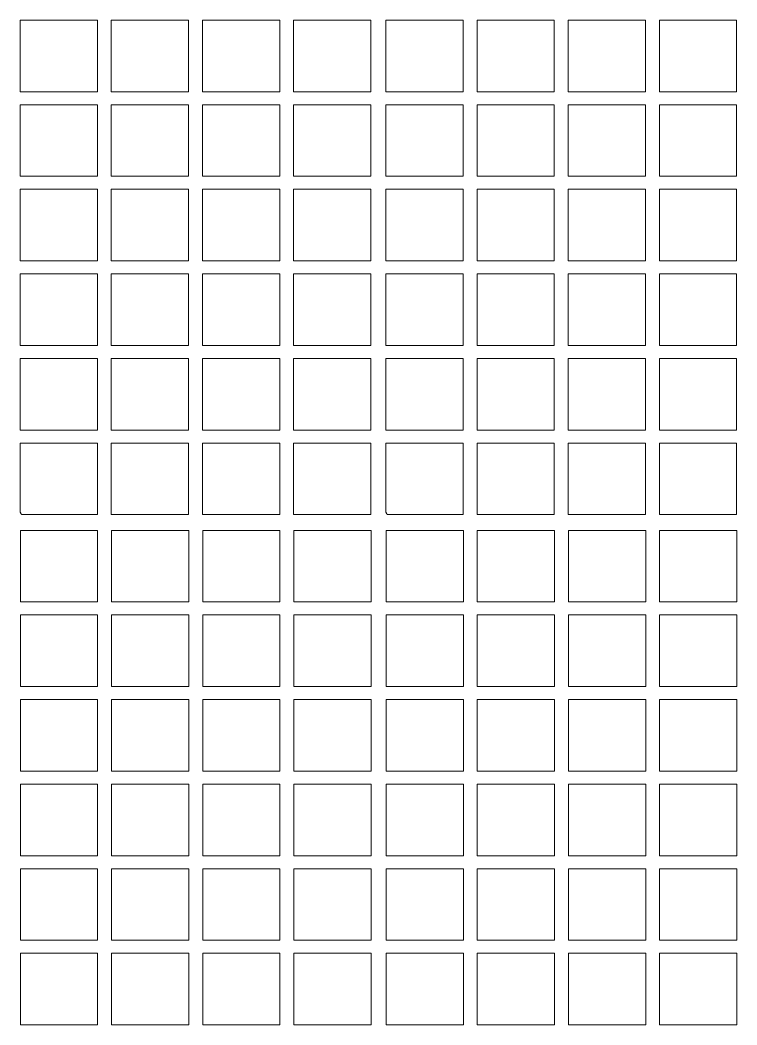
# Model space of a CAD drawing. Header units: millimetres. Extents: x -603 to 15, y -248 to 268.
# Drawn here: x -391.7 to -302.5, y 14.7 to 139.6 of the extents above; entities that cross this region are included whole.
import ezdxf

# ---------------------------------------------------------------- set-up
doc = ezdxf.new("R2010")
doc.units = ezdxf.units.MM
doc.header["$MEASUREMENT"] = 0
doc.layers.add('Camada 1', color=7, linetype='Continuous')

msp = doc.modelspace()

# ---------------------------------------------------------------- linework, layer by layer
at = {"layer": 'Camada 1', "color": 2, "lineweight": 9}
for points, knots in [([(-382.0782, 139.5641), (-382.0782, 139.5641), (-391.6872, 139.5641), (-391.6872, 139.5641), (-391.6872, 139.5641), (-391.6872, 139.5641), (-391.6872, 130.6679), (-391.6872, 130.6679), (-391.6872, 130.6679), (-391.6872, 130.6679), (-382.0782, 130.6679), (-382.0782, 130.6679), (-382.0782, 130.6679), (-382.0782, 130.6679), (-382.0782, 139.5641), (-382.0782, 139.5641)], [0, 0, 0, 0, 0.2, 0.2, 0.2, 0.2, 0.4, 0.4, 0.4, 0.4, 0.6, 0.6, 0.6, 0.6, 1, 1, 1, 1]), ([(-370.7374, 139.5641), (-370.7374, 139.5641), (-380.3464, 139.5641), (-380.3464, 139.5641), (-380.3464, 139.5641), (-380.3464, 139.5641), (-380.3464, 130.6679), (-380.3464, 130.6679), (-380.3464, 130.6679), (-380.3464, 130.6679), (-370.7374, 130.6679), (-370.7374, 130.6679), (-370.7374, 130.6679), (-370.7374, 130.6679), (-370.7374, 139.5641), (-370.7374, 139.5641)], [0, 0, 0, 0, 0.2, 0.2, 0.2, 0.2, 0.4, 0.4, 0.4, 0.4, 0.6, 0.6, 0.6, 0.6, 1, 1, 1, 1]), ([(-359.3966, 139.5641), (-359.3966, 139.5641), (-369.0056, 139.5641), (-369.0056, 139.5641), (-369.0056, 139.5641), (-369.0056, 139.5641), (-369.0056, 130.6679), (-369.0056, 130.6679), (-369.0056, 130.6679), (-369.0056, 130.6679), (-359.3966, 130.6679), (-359.3966, 130.6679), (-359.3966, 130.6679), (-359.3966, 130.6679), (-359.3966, 139.5641), (-359.3966, 139.5641)], [0, 0, 0, 0, 0.2, 0.2, 0.2, 0.2, 0.4, 0.4, 0.4, 0.4, 0.6, 0.6, 0.6, 0.6, 1, 1, 1, 1]), ([(-348.0558, 139.5641), (-348.0558, 139.5641), (-357.6648, 139.5641), (-357.6648, 139.5641), (-357.6648, 139.5641), (-357.6648, 139.5641), (-357.6648, 130.6679), (-357.6648, 130.6679), (-357.6648, 130.6679), (-357.6648, 130.6679), (-348.0558, 130.6679), (-348.0558, 130.6679), (-348.0558, 130.6679), (-348.0558, 130.6679), (-348.0558, 139.5641), (-348.0558, 139.5641)], [0, 0, 0, 0, 0.2, 0.2, 0.2, 0.2, 0.4, 0.4, 0.4, 0.4, 0.6, 0.6, 0.6, 0.6, 1, 1, 1, 1]), ([(-336.5949, 139.5641), (-336.5949, 139.5641), (-346.2039, 139.5641), (-346.2039, 139.5641), (-346.2039, 139.5641), (-346.2039, 139.5641), (-346.2039, 130.6679), (-346.2039, 130.6679), (-346.2039, 130.6679), (-346.2039, 130.6679), (-336.5949, 130.6679), (-336.5949, 130.6679), (-336.5949, 130.6679), (-336.5949, 130.6679), (-336.5949, 139.5641), (-336.5949, 139.5641)], [0, 0, 0, 0, 0.2, 0.2, 0.2, 0.2, 0.4, 0.4, 0.4, 0.4, 0.6, 0.6, 0.6, 0.6, 1, 1, 1, 1]), ([(-325.2541, 139.5641), (-325.2541, 139.5641), (-334.8631, 139.5641), (-334.8631, 139.5641), (-334.8631, 139.5641), (-334.8631, 139.5641), (-334.8631, 130.6679), (-334.8631, 130.6679), (-334.8631, 130.6679), (-334.8631, 130.6679), (-325.2541, 130.6679), (-325.2541, 130.6679), (-325.2541, 130.6679), (-325.2541, 130.6679), (-325.2541, 139.5641), (-325.2541, 139.5641)], [0, 0, 0, 0, 0.2, 0.2, 0.2, 0.2, 0.4, 0.4, 0.4, 0.4, 0.6, 0.6, 0.6, 0.6, 1, 1, 1, 1]), ([(-313.9134, 139.5641), (-313.9134, 139.5641), (-323.5223, 139.5641), (-323.5223, 139.5641), (-323.5223, 139.5641), (-323.5223, 139.5641), (-323.5223, 130.6679), (-323.5223, 130.6679), (-323.5223, 130.6679), (-323.5223, 130.6679), (-313.9134, 130.6679), (-313.9134, 130.6679), (-313.9134, 130.6679), (-313.9134, 130.6679), (-313.9134, 139.5641), (-313.9134, 139.5641)], [0, 0, 0, 0, 0.2, 0.2, 0.2, 0.2, 0.4, 0.4, 0.4, 0.4, 0.6, 0.6, 0.6, 0.6, 1, 1, 1, 1]), ([(-302.5726, 139.5641), (-302.5726, 139.5641), (-312.1816, 139.5641), (-312.1816, 139.5641), (-312.1816, 139.5641), (-312.1816, 139.5641), (-312.1816, 130.6679), (-312.1816, 130.6679), (-312.1816, 130.6679), (-312.1816, 130.6679), (-302.5726, 130.6679), (-302.5726, 130.6679), (-302.5726, 130.6679), (-302.5726, 130.6679), (-302.5726, 139.5641), (-302.5726, 139.5641)], [0, 0, 0, 0, 0.2, 0.2, 0.2, 0.2, 0.4, 0.4, 0.4, 0.4, 0.6, 0.6, 0.6, 0.6, 1, 1, 1, 1]), ([(-382.0782, 129.0504), (-382.0782, 129.0504), (-391.6872, 129.0504), (-391.6872, 129.0504), (-391.6872, 129.0504), (-391.6872, 129.0504), (-391.6872, 120.1541), (-391.6872, 120.1541), (-391.6872, 120.1541), (-391.6872, 120.1541), (-382.0782, 120.1541), (-382.0782, 120.1541), (-382.0782, 120.1541), (-382.0782, 120.1541), (-382.0782, 129.0504), (-382.0782, 129.0504)], [0, 0, 0, 0, 0.2, 0.2, 0.2, 0.2, 0.4, 0.4, 0.4, 0.4, 0.6, 0.6, 0.6, 0.6, 1, 1, 1, 1]), ([(-370.7374, 129.0504), (-370.7374, 129.0504), (-380.3464, 129.0504), (-380.3464, 129.0504), (-380.3464, 129.0504), (-380.3464, 129.0504), (-380.3464, 120.1541), (-380.3464, 120.1541), (-380.3464, 120.1541), (-380.3464, 120.1541), (-370.7374, 120.1541), (-370.7374, 120.1541), (-370.7374, 120.1541), (-370.7374, 120.1541), (-370.7374, 129.0504), (-370.7374, 129.0504)], [0, 0, 0, 0, 0.2, 0.2, 0.2, 0.2, 0.4, 0.4, 0.4, 0.4, 0.6, 0.6, 0.6, 0.6, 1, 1, 1, 1]), ([(-359.3966, 129.0504), (-359.3966, 129.0504), (-369.0056, 129.0504), (-369.0056, 129.0504), (-369.0056, 129.0504), (-369.0056, 129.0504), (-369.0056, 120.1541), (-369.0056, 120.1541), (-369.0056, 120.1541), (-369.0056, 120.1541), (-359.3966, 120.1541), (-359.3966, 120.1541), (-359.3966, 120.1541), (-359.3966, 120.1541), (-359.3966, 129.0504), (-359.3966, 129.0504)], [0, 0, 0, 0, 0.2, 0.2, 0.2, 0.2, 0.4, 0.4, 0.4, 0.4, 0.6, 0.6, 0.6, 0.6, 1, 1, 1, 1]), ([(-348.0558, 129.0504), (-348.0558, 129.0504), (-357.6648, 129.0504), (-357.6648, 129.0504), (-357.6648, 129.0504), (-357.6648, 129.0504), (-357.6648, 120.1541), (-357.6648, 120.1541), (-357.6648, 120.1541), (-357.6648, 120.1541), (-348.0558, 120.1541), (-348.0558, 120.1541), (-348.0558, 120.1541), (-348.0558, 120.1541), (-348.0558, 129.0504), (-348.0558, 129.0504)], [0, 0, 0, 0, 0.2, 0.2, 0.2, 0.2, 0.4, 0.4, 0.4, 0.4, 0.6, 0.6, 0.6, 0.6, 1, 1, 1, 1]), ([(-336.5949, 129.0504), (-336.5949, 129.0504), (-346.2039, 129.0504), (-346.2039, 129.0504), (-346.2039, 129.0504), (-346.2039, 129.0504), (-346.2039, 120.1541), (-346.2039, 120.1541), (-346.2039, 120.1541), (-346.2039, 120.1541), (-336.5949, 120.1541), (-336.5949, 120.1541), (-336.5949, 120.1541), (-336.5949, 120.1541), (-336.5949, 129.0504), (-336.5949, 129.0504)], [0, 0, 0, 0, 0.2, 0.2, 0.2, 0.2, 0.4, 0.4, 0.4, 0.4, 0.6, 0.6, 0.6, 0.6, 1, 1, 1, 1]), ([(-325.2541, 129.0504), (-325.2541, 129.0504), (-334.8631, 129.0504), (-334.8631, 129.0504), (-334.8631, 129.0504), (-334.8631, 129.0504), (-334.8631, 120.1541), (-334.8631, 120.1541), (-334.8631, 120.1541), (-334.8631, 120.1541), (-325.2541, 120.1541), (-325.2541, 120.1541), (-325.2541, 120.1541), (-325.2541, 120.1541), (-325.2541, 129.0504), (-325.2541, 129.0504)], [0, 0, 0, 0, 0.2, 0.2, 0.2, 0.2, 0.4, 0.4, 0.4, 0.4, 0.6, 0.6, 0.6, 0.6, 1, 1, 1, 1]), ([(-313.9134, 129.0504), (-313.9134, 129.0504), (-323.5223, 129.0504), (-323.5223, 129.0504), (-323.5223, 129.0504), (-323.5223, 129.0504), (-323.5223, 120.1541), (-323.5223, 120.1541), (-323.5223, 120.1541), (-323.5223, 120.1541), (-313.9134, 120.1541), (-313.9134, 120.1541), (-313.9134, 120.1541), (-313.9134, 120.1541), (-313.9134, 129.0504), (-313.9134, 129.0504)], [0, 0, 0, 0, 0.2, 0.2, 0.2, 0.2, 0.4, 0.4, 0.4, 0.4, 0.6, 0.6, 0.6, 0.6, 1, 1, 1, 1]), ([(-302.5726, 129.0504), (-302.5726, 129.0504), (-312.1816, 129.0504), (-312.1816, 129.0504), (-312.1816, 129.0504), (-312.1816, 129.0504), (-312.1816, 120.1541), (-312.1816, 120.1541), (-312.1816, 120.1541), (-312.1816, 120.1541), (-302.5726, 120.1541), (-302.5726, 120.1541), (-302.5726, 120.1541), (-302.5726, 120.1541), (-302.5726, 129.0504), (-302.5726, 129.0504)], [0, 0, 0, 0, 0.2, 0.2, 0.2, 0.2, 0.4, 0.4, 0.4, 0.4, 0.6, 0.6, 0.6, 0.6, 1, 1, 1, 1]), ([(-382.0782, 118.5366), (-382.0782, 118.5366), (-391.6872, 118.5366), (-391.6872, 118.5366), (-391.6872, 118.5366), (-391.6872, 118.5366), (-391.6872, 109.6404), (-391.6872, 109.6404), (-391.6872, 109.6404), (-391.6872, 109.6404), (-382.0782, 109.6404), (-382.0782, 109.6404), (-382.0782, 109.6404), (-382.0782, 109.6404), (-382.0782, 118.5366), (-382.0782, 118.5366)], [0, 0, 0, 0, 0.2, 0.2, 0.2, 0.2, 0.4, 0.4, 0.4, 0.4, 0.6, 0.6, 0.6, 0.6, 1, 1, 1, 1]), ([(-370.7374, 118.5366), (-370.7374, 118.5366), (-380.3464, 118.5366), (-380.3464, 118.5366), (-380.3464, 118.5366), (-380.3464, 118.5366), (-380.3464, 109.6404), (-380.3464, 109.6404), (-380.3464, 109.6404), (-380.3464, 109.6404), (-370.7374, 109.6404), (-370.7374, 109.6404), (-370.7374, 109.6404), (-370.7374, 109.6404), (-370.7374, 118.5366), (-370.7374, 118.5366)], [0, 0, 0, 0, 0.2, 0.2, 0.2, 0.2, 0.4, 0.4, 0.4, 0.4, 0.6, 0.6, 0.6, 0.6, 1, 1, 1, 1]), ([(-359.3966, 118.5366), (-359.3966, 118.5366), (-369.0056, 118.5366), (-369.0056, 118.5366), (-369.0056, 118.5366), (-369.0056, 118.5366), (-369.0056, 109.6404), (-369.0056, 109.6404), (-369.0056, 109.6404), (-369.0056, 109.6404), (-359.3966, 109.6404), (-359.3966, 109.6404), (-359.3966, 109.6404), (-359.3966, 109.6404), (-359.3966, 118.5366), (-359.3966, 118.5366)], [0, 0, 0, 0, 0.2, 0.2, 0.2, 0.2, 0.4, 0.4, 0.4, 0.4, 0.6, 0.6, 0.6, 0.6, 1, 1, 1, 1]), ([(-348.0558, 118.5366), (-348.0558, 118.5366), (-357.6648, 118.5366), (-357.6648, 118.5366), (-357.6648, 118.5366), (-357.6648, 118.5366), (-357.6648, 109.6404), (-357.6648, 109.6404), (-357.6648, 109.6404), (-357.6648, 109.6404), (-348.0558, 109.6404), (-348.0558, 109.6404), (-348.0558, 109.6404), (-348.0558, 109.6404), (-348.0558, 118.5366), (-348.0558, 118.5366)], [0, 0, 0, 0, 0.2, 0.2, 0.2, 0.2, 0.4, 0.4, 0.4, 0.4, 0.6, 0.6, 0.6, 0.6, 1, 1, 1, 1]), ([(-336.5949, 118.5366), (-336.5949, 118.5366), (-346.2039, 118.5366), (-346.2039, 118.5366), (-346.2039, 118.5366), (-346.2039, 118.5366), (-346.2039, 109.6404), (-346.2039, 109.6404), (-346.2039, 109.6404), (-346.2039, 109.6404), (-336.5949, 109.6404), (-336.5949, 109.6404), (-336.5949, 109.6404), (-336.5949, 109.6404), (-336.5949, 118.5366), (-336.5949, 118.5366)], [0, 0, 0, 0, 0.2, 0.2, 0.2, 0.2, 0.4, 0.4, 0.4, 0.4, 0.6, 0.6, 0.6, 0.6, 1, 1, 1, 1]), ([(-325.2541, 118.5366), (-325.2541, 118.5366), (-334.8631, 118.5366), (-334.8631, 118.5366), (-334.8631, 118.5366), (-334.8631, 118.5366), (-334.8631, 109.6404), (-334.8631, 109.6404), (-334.8631, 109.6404), (-334.8631, 109.6404), (-325.2541, 109.6404), (-325.2541, 109.6404), (-325.2541, 109.6404), (-325.2541, 109.6404), (-325.2541, 118.5366), (-325.2541, 118.5366)], [0, 0, 0, 0, 0.2, 0.2, 0.2, 0.2, 0.4, 0.4, 0.4, 0.4, 0.6, 0.6, 0.6, 0.6, 1, 1, 1, 1]), ([(-313.9134, 118.5366), (-313.9134, 118.5366), (-323.5223, 118.5366), (-323.5223, 118.5366), (-323.5223, 118.5366), (-323.5223, 118.5366), (-323.5223, 109.6404), (-323.5223, 109.6404), (-323.5223, 109.6404), (-323.5223, 109.6404), (-313.9134, 109.6404), (-313.9134, 109.6404), (-313.9134, 109.6404), (-313.9134, 109.6404), (-313.9134, 118.5366), (-313.9134, 118.5366)], [0, 0, 0, 0, 0.2, 0.2, 0.2, 0.2, 0.4, 0.4, 0.4, 0.4, 0.6, 0.6, 0.6, 0.6, 1, 1, 1, 1]), ([(-302.5726, 118.5366), (-302.5726, 118.5366), (-312.1816, 118.5366), (-312.1816, 118.5366), (-312.1816, 118.5366), (-312.1816, 118.5366), (-312.1816, 109.6404), (-312.1816, 109.6404), (-312.1816, 109.6404), (-312.1816, 109.6404), (-302.5726, 109.6404), (-302.5726, 109.6404), (-302.5726, 109.6404), (-302.5726, 109.6404), (-302.5726, 118.5366), (-302.5726, 118.5366)], [0, 0, 0, 0, 0.2, 0.2, 0.2, 0.2, 0.4, 0.4, 0.4, 0.4, 0.6, 0.6, 0.6, 0.6, 1, 1, 1, 1]), ([(-382.0782, 108.0229), (-382.0782, 108.0229), (-391.6872, 108.0229), (-391.6872, 108.0229), (-391.6872, 108.0229), (-391.6872, 108.0229), (-391.6872, 99.1266), (-391.6872, 99.1266), (-391.6872, 99.1266), (-391.6872, 99.1266), (-382.0782, 99.1266), (-382.0782, 99.1266), (-382.0782, 99.1266), (-382.0782, 99.1266), (-382.0782, 108.0229), (-382.0782, 108.0229)], [0, 0, 0, 0, 0.2, 0.2, 0.2, 0.2, 0.4, 0.4, 0.4, 0.4, 0.6, 0.6, 0.6, 0.6, 1, 1, 1, 1]), ([(-370.7374, 108.0229), (-370.7374, 108.0229), (-380.3464, 108.0229), (-380.3464, 108.0229), (-380.3464, 108.0229), (-380.3464, 108.0229), (-380.3464, 99.1266), (-380.3464, 99.1266), (-380.3464, 99.1266), (-380.3464, 99.1266), (-370.7374, 99.1266), (-370.7374, 99.1266), (-370.7374, 99.1266), (-370.7374, 99.1266), (-370.7374, 108.0229), (-370.7374, 108.0229)], [0, 0, 0, 0, 0.2, 0.2, 0.2, 0.2, 0.4, 0.4, 0.4, 0.4, 0.6, 0.6, 0.6, 0.6, 1, 1, 1, 1]), ([(-359.3966, 108.0229), (-359.3966, 108.0229), (-369.0056, 108.0229), (-369.0056, 108.0229), (-369.0056, 108.0229), (-369.0056, 108.0229), (-369.0056, 99.1266), (-369.0056, 99.1266), (-369.0056, 99.1266), (-369.0056, 99.1266), (-359.3966, 99.1266), (-359.3966, 99.1266), (-359.3966, 99.1266), (-359.3966, 99.1266), (-359.3966, 108.0229), (-359.3966, 108.0229)], [0, 0, 0, 0, 0.2, 0.2, 0.2, 0.2, 0.4, 0.4, 0.4, 0.4, 0.6, 0.6, 0.6, 0.6, 1, 1, 1, 1]), ([(-348.0558, 108.0229), (-348.0558, 108.0229), (-357.6648, 108.0229), (-357.6648, 108.0229), (-357.6648, 108.0229), (-357.6648, 108.0229), (-357.6648, 99.1266), (-357.6648, 99.1266), (-357.6648, 99.1266), (-357.6648, 99.1266), (-348.0558, 99.1266), (-348.0558, 99.1266), (-348.0558, 99.1266), (-348.0558, 99.1266), (-348.0558, 108.0229), (-348.0558, 108.0229)], [0, 0, 0, 0, 0.2, 0.2, 0.2, 0.2, 0.4, 0.4, 0.4, 0.4, 0.6, 0.6, 0.6, 0.6, 1, 1, 1, 1]), ([(-336.5949, 108.0229), (-336.5949, 108.0229), (-346.2039, 108.0229), (-346.2039, 108.0229), (-346.2039, 108.0229), (-346.2039, 108.0229), (-346.2039, 99.1266), (-346.2039, 99.1266), (-346.2039, 99.1266), (-346.2039, 99.1266), (-336.5949, 99.1266), (-336.5949, 99.1266), (-336.5949, 99.1266), (-336.5949, 99.1266), (-336.5949, 108.0229), (-336.5949, 108.0229)], [0, 0, 0, 0, 0.2, 0.2, 0.2, 0.2, 0.4, 0.4, 0.4, 0.4, 0.6, 0.6, 0.6, 0.6, 1, 1, 1, 1]), ([(-325.2541, 108.0229), (-325.2541, 108.0229), (-334.8631, 108.0229), (-334.8631, 108.0229), (-334.8631, 108.0229), (-334.8631, 108.0229), (-334.8631, 99.1266), (-334.8631, 99.1266), (-334.8631, 99.1266), (-334.8631, 99.1266), (-325.2541, 99.1266), (-325.2541, 99.1266), (-325.2541, 99.1266), (-325.2541, 99.1266), (-325.2541, 108.0229), (-325.2541, 108.0229)], [0, 0, 0, 0, 0.2, 0.2, 0.2, 0.2, 0.4, 0.4, 0.4, 0.4, 0.6, 0.6, 0.6, 0.6, 1, 1, 1, 1]), ([(-313.9134, 108.0229), (-313.9134, 108.0229), (-323.5223, 108.0229), (-323.5223, 108.0229), (-323.5223, 108.0229), (-323.5223, 108.0229), (-323.5223, 99.1266), (-323.5223, 99.1266), (-323.5223, 99.1266), (-323.5223, 99.1266), (-313.9134, 99.1266), (-313.9134, 99.1266), (-313.9134, 99.1266), (-313.9134, 99.1266), (-313.9134, 108.0229), (-313.9134, 108.0229)], [0, 0, 0, 0, 0.2, 0.2, 0.2, 0.2, 0.4, 0.4, 0.4, 0.4, 0.6, 0.6, 0.6, 0.6, 1, 1, 1, 1]), ([(-302.5726, 108.0229), (-302.5726, 108.0229), (-312.1816, 108.0229), (-312.1816, 108.0229), (-312.1816, 108.0229), (-312.1816, 108.0229), (-312.1816, 99.1266), (-312.1816, 99.1266), (-312.1816, 99.1266), (-312.1816, 99.1266), (-302.5726, 99.1266), (-302.5726, 99.1266), (-302.5726, 99.1266), (-302.5726, 99.1266), (-302.5726, 108.0229), (-302.5726, 108.0229)], [0, 0, 0, 0, 0.2, 0.2, 0.2, 0.2, 0.4, 0.4, 0.4, 0.4, 0.6, 0.6, 0.6, 0.6, 1, 1, 1, 1]), ([(-382.0782, 97.5091), (-382.0782, 97.5091), (-391.6872, 97.5091), (-391.6872, 97.5091), (-391.6872, 97.5091), (-391.6872, 97.5091), (-391.6872, 88.6129), (-391.6872, 88.6129), (-391.6872, 88.6129), (-391.6872, 88.6129), (-382.0782, 88.6129), (-382.0782, 88.6129), (-382.0782, 88.6129), (-382.0782, 88.6129), (-382.0782, 97.5091), (-382.0782, 97.5091)], [0, 0, 0, 0, 0.2, 0.2, 0.2, 0.2, 0.4, 0.4, 0.4, 0.4, 0.6, 0.6, 0.6, 0.6, 1, 1, 1, 1]), ([(-370.7374, 97.5091), (-370.7374, 97.5091), (-380.3464, 97.5091), (-380.3464, 97.5091), (-380.3464, 97.5091), (-380.3464, 97.5091), (-380.3464, 88.6129), (-380.3464, 88.6129), (-380.3464, 88.6129), (-380.3464, 88.6129), (-370.7374, 88.6129), (-370.7374, 88.6129), (-370.7374, 88.6129), (-370.7374, 88.6129), (-370.7374, 97.5091), (-370.7374, 97.5091)], [0, 0, 0, 0, 0.2, 0.2, 0.2, 0.2, 0.4, 0.4, 0.4, 0.4, 0.6, 0.6, 0.6, 0.6, 1, 1, 1, 1]), ([(-359.3966, 97.5091), (-359.3966, 97.5091), (-369.0056, 97.5091), (-369.0056, 97.5091), (-369.0056, 97.5091), (-369.0056, 97.5091), (-369.0056, 88.6129), (-369.0056, 88.6129), (-369.0056, 88.6129), (-369.0056, 88.6129), (-359.3966, 88.6129), (-359.3966, 88.6129), (-359.3966, 88.6129), (-359.3966, 88.6129), (-359.3966, 97.5091), (-359.3966, 97.5091)], [0, 0, 0, 0, 0.2, 0.2, 0.2, 0.2, 0.4, 0.4, 0.4, 0.4, 0.6, 0.6, 0.6, 0.6, 1, 1, 1, 1]), ([(-348.0558, 97.5091), (-348.0558, 97.5091), (-357.6648, 97.5091), (-357.6648, 97.5091), (-357.6648, 97.5091), (-357.6648, 97.5091), (-357.6648, 88.6129), (-357.6648, 88.6129), (-357.6648, 88.6129), (-357.6648, 88.6129), (-348.0558, 88.6129), (-348.0558, 88.6129), (-348.0558, 88.6129), (-348.0558, 88.6129), (-348.0558, 97.5091), (-348.0558, 97.5091)], [0, 0, 0, 0, 0.2, 0.2, 0.2, 0.2, 0.4, 0.4, 0.4, 0.4, 0.6, 0.6, 0.6, 0.6, 1, 1, 1, 1]), ([(-336.5949, 97.5091), (-336.5949, 97.5091), (-346.2039, 97.5091), (-346.2039, 97.5091), (-346.2039, 97.5091), (-346.2039, 97.5091), (-346.2039, 88.6129), (-346.2039, 88.6129), (-346.2039, 88.6129), (-346.2039, 88.6129), (-336.5949, 88.6129), (-336.5949, 88.6129), (-336.5949, 88.6129), (-336.5949, 88.6129), (-336.5949, 97.5091), (-336.5949, 97.5091)], [0, 0, 0, 0, 0.2, 0.2, 0.2, 0.2, 0.4, 0.4, 0.4, 0.4, 0.6, 0.6, 0.6, 0.6, 1, 1, 1, 1]), ([(-325.2541, 97.5091), (-325.2541, 97.5091), (-334.8631, 97.5091), (-334.8631, 97.5091), (-334.8631, 97.5091), (-334.8631, 97.5091), (-334.8631, 88.6129), (-334.8631, 88.6129), (-334.8631, 88.6129), (-334.8631, 88.6129), (-325.2541, 88.6129), (-325.2541, 88.6129), (-325.2541, 88.6129), (-325.2541, 88.6129), (-325.2541, 97.5091), (-325.2541, 97.5091)], [0, 0, 0, 0, 0.2, 0.2, 0.2, 0.2, 0.4, 0.4, 0.4, 0.4, 0.6, 0.6, 0.6, 0.6, 1, 1, 1, 1]), ([(-313.9134, 97.5091), (-313.9134, 97.5091), (-323.5223, 97.5091), (-323.5223, 97.5091), (-323.5223, 97.5091), (-323.5223, 97.5091), (-323.5223, 88.6129), (-323.5223, 88.6129), (-323.5223, 88.6129), (-323.5223, 88.6129), (-313.9134, 88.6129), (-313.9134, 88.6129), (-313.9134, 88.6129), (-313.9134, 88.6129), (-313.9134, 97.5091), (-313.9134, 97.5091)], [0, 0, 0, 0, 0.2, 0.2, 0.2, 0.2, 0.4, 0.4, 0.4, 0.4, 0.6, 0.6, 0.6, 0.6, 1, 1, 1, 1]), ([(-302.5726, 97.5091), (-302.5726, 97.5091), (-312.1816, 97.5091), (-312.1816, 97.5091), (-312.1816, 97.5091), (-312.1816, 97.5091), (-312.1816, 88.6129), (-312.1816, 88.6129), (-312.1816, 88.6129), (-312.1816, 88.6129), (-302.5726, 88.6129), (-302.5726, 88.6129), (-302.5726, 88.6129), (-302.5726, 88.6129), (-302.5726, 97.5091), (-302.5726, 97.5091)], [0, 0, 0, 0, 0.2, 0.2, 0.2, 0.2, 0.4, 0.4, 0.4, 0.4, 0.6, 0.6, 0.6, 0.6, 1, 1, 1, 1]), ([(-382.0782, 86.9954), (-382.0782, 86.9954), (-391.6872, 86.9954), (-391.6872, 86.9954), (-391.6872, 86.9954), (-391.6872, 86.9954), (-391.6872, 78.4257), (-391.6872, 78.4257), (-391.6872, 78.4257), (-391.6872, 78.4257), (-391.554, 78.186), (-391.554, 78.186), (-391.554, 78.186), (-391.554, 78.186), (-391.5058, 78.0991), (-391.5058, 78.0991), (-391.5058, 78.0991), (-391.5058, 78.0991), (-382.0782, 78.0991), (-382.0782, 78.0991), (-382.0782, 78.0991), (-382.0782, 78.0991), (-382.0782, 86.9954), (-382.0782, 86.9954)], [0, 0, 0, 0, 0.14285714, 0.14285714, 0.14285714, 0.14285714, 0.28571429, 0.28571429, 0.28571429, 0.28571429, 0.42857143, 0.42857143, 0.42857143, 0.42857143, 0.57142857, 0.57142857, 0.57142857, 0.57142857, 0.71428571, 0.71428571, 0.71428571, 0.71428571, 1, 1, 1, 1]), ([(-370.7374, 86.9954), (-370.7374, 86.9954), (-380.3464, 86.9954), (-380.3464, 86.9954), (-380.3464, 86.9954), (-380.3464, 86.9954), (-380.3464, 78.0991), (-380.3464, 78.0991), (-380.3464, 78.0991), (-380.3464, 78.0991), (-370.7374, 78.0991), (-370.7374, 78.0991), (-370.7374, 78.0991), (-370.7374, 78.0991), (-370.7374, 86.9954), (-370.7374, 86.9954)], [0, 0, 0, 0, 0.2, 0.2, 0.2, 0.2, 0.4, 0.4, 0.4, 0.4, 0.6, 0.6, 0.6, 0.6, 1, 1, 1, 1]), ([(-359.3966, 86.9954), (-359.3966, 86.9954), (-369.0056, 86.9954), (-369.0056, 86.9954), (-369.0056, 86.9954), (-369.0056, 86.9954), (-369.0056, 78.0991), (-369.0056, 78.0991), (-369.0056, 78.0991), (-369.0056, 78.0991), (-359.3966, 78.0991), (-359.3966, 78.0991), (-359.3966, 78.0991), (-359.3966, 78.0991), (-359.3966, 86.9954), (-359.3966, 86.9954)], [0, 0, 0, 0, 0.2, 0.2, 0.2, 0.2, 0.4, 0.4, 0.4, 0.4, 0.6, 0.6, 0.6, 0.6, 1, 1, 1, 1]), ([(-348.0558, 86.9954), (-348.0558, 86.9954), (-357.6648, 86.9954), (-357.6648, 86.9954), (-357.6648, 86.9954), (-357.6648, 86.9954), (-357.6648, 78.0991), (-357.6648, 78.0991), (-357.6648, 78.0991), (-357.6648, 78.0991), (-348.0558, 78.0991), (-348.0558, 78.0991), (-348.0558, 78.0991), (-348.0558, 78.0991), (-348.0558, 86.9954), (-348.0558, 86.9954)], [0, 0, 0, 0, 0.2, 0.2, 0.2, 0.2, 0.4, 0.4, 0.4, 0.4, 0.6, 0.6, 0.6, 0.6, 1, 1, 1, 1]), ([(-336.5949, 86.9954), (-336.5949, 86.9954), (-346.2039, 86.9954), (-346.2039, 86.9954), (-346.2039, 86.9954), (-346.2039, 86.9954), (-346.2039, 78.4257), (-346.2039, 78.4257), (-346.2039, 78.4257), (-346.2039, 78.4257), (-346.0707, 78.186), (-346.0707, 78.186), (-346.0707, 78.186), (-346.0707, 78.186), (-346.0225, 78.0991), (-346.0225, 78.0991), (-346.0225, 78.0991), (-346.0225, 78.0991), (-336.5949, 78.0991), (-336.5949, 78.0991), (-336.5949, 78.0991), (-336.5949, 78.0991), (-336.5949, 86.9954), (-336.5949, 86.9954)], [0, 0, 0, 0, 0.14285714, 0.14285714, 0.14285714, 0.14285714, 0.28571429, 0.28571429, 0.28571429, 0.28571429, 0.42857143, 0.42857143, 0.42857143, 0.42857143, 0.57142857, 0.57142857, 0.57142857, 0.57142857, 0.71428571, 0.71428571, 0.71428571, 0.71428571, 1, 1, 1, 1]), ([(-325.2541, 86.9954), (-325.2541, 86.9954), (-334.8631, 86.9954), (-334.8631, 86.9954), (-334.8631, 86.9954), (-334.8631, 86.9954), (-334.8631, 78.0991), (-334.8631, 78.0991), (-334.8631, 78.0991), (-334.8631, 78.0991), (-325.2541, 78.0991), (-325.2541, 78.0991), (-325.2541, 78.0991), (-325.2541, 78.0991), (-325.2541, 86.9954), (-325.2541, 86.9954)], [0, 0, 0, 0, 0.2, 0.2, 0.2, 0.2, 0.4, 0.4, 0.4, 0.4, 0.6, 0.6, 0.6, 0.6, 1, 1, 1, 1]), ([(-313.9134, 86.9954), (-313.9134, 86.9954), (-323.5223, 86.9954), (-323.5223, 86.9954), (-323.5223, 86.9954), (-323.5223, 86.9954), (-323.5223, 78.0991), (-323.5223, 78.0991), (-323.5223, 78.0991), (-323.5223, 78.0991), (-313.9134, 78.0991), (-313.9134, 78.0991), (-313.9134, 78.0991), (-313.9134, 78.0991), (-313.9134, 86.9954), (-313.9134, 86.9954)], [0, 0, 0, 0, 0.2, 0.2, 0.2, 0.2, 0.4, 0.4, 0.4, 0.4, 0.6, 0.6, 0.6, 0.6, 1, 1, 1, 1]), ([(-302.5726, 86.9954), (-302.5726, 86.9954), (-312.1816, 86.9954), (-312.1816, 86.9954), (-312.1816, 86.9954), (-312.1816, 86.9954), (-312.1816, 78.0991), (-312.1816, 78.0991), (-312.1816, 78.0991), (-312.1816, 78.0991), (-302.5726, 78.0991), (-302.5726, 78.0991), (-302.5726, 78.0991), (-302.5726, 78.0991), (-302.5726, 86.9954), (-302.5726, 86.9954)], [0, 0, 0, 0, 0.2, 0.2, 0.2, 0.2, 0.4, 0.4, 0.4, 0.4, 0.6, 0.6, 0.6, 0.6, 1, 1, 1, 1]), ([(-382.0468, 76.1491), (-382.0468, 76.1491), (-391.6558, 76.1491), (-391.6558, 76.1491), (-391.6558, 76.1491), (-391.6558, 76.1491), (-391.6558, 67.2528), (-391.6558, 67.2528), (-391.6558, 67.2528), (-391.6558, 67.2528), (-382.0468, 67.2528), (-382.0468, 67.2528), (-382.0468, 67.2528), (-382.0468, 67.2528), (-382.0468, 76.1491), (-382.0468, 76.1491)], [0, 0, 0, 0, 0.2, 0.2, 0.2, 0.2, 0.4, 0.4, 0.4, 0.4, 0.6, 0.6, 0.6, 0.6, 1, 1, 1, 1]), ([(-370.706, 76.1491), (-370.706, 76.1491), (-380.315, 76.1491), (-380.315, 76.1491), (-380.315, 76.1491), (-380.315, 76.1491), (-380.315, 67.2528), (-380.315, 67.2528), (-380.315, 67.2528), (-380.315, 67.2528), (-370.706, 67.2528), (-370.706, 67.2528), (-370.706, 67.2528), (-370.706, 67.2528), (-370.706, 76.1491), (-370.706, 76.1491)], [0, 0, 0, 0, 0.2, 0.2, 0.2, 0.2, 0.4, 0.4, 0.4, 0.4, 0.6, 0.6, 0.6, 0.6, 1, 1, 1, 1]), ([(-359.3652, 76.1491), (-359.3652, 76.1491), (-368.9742, 76.1491), (-368.9742, 76.1491), (-368.9742, 76.1491), (-368.9742, 76.1491), (-368.9742, 67.2528), (-368.9742, 67.2528), (-368.9742, 67.2528), (-368.9742, 67.2528), (-359.3652, 67.2528), (-359.3652, 67.2528), (-359.3652, 67.2528), (-359.3652, 67.2528), (-359.3652, 76.1491), (-359.3652, 76.1491)], [0, 0, 0, 0, 0.2, 0.2, 0.2, 0.2, 0.4, 0.4, 0.4, 0.4, 0.6, 0.6, 0.6, 0.6, 1, 1, 1, 1]), ([(-348.0245, 76.1491), (-348.0245, 76.1491), (-357.6335, 76.1491), (-357.6335, 76.1491), (-357.6335, 76.1491), (-357.6335, 76.1491), (-357.6335, 67.2528), (-357.6335, 67.2528), (-357.6335, 67.2528), (-357.6335, 67.2528), (-348.0245, 67.2528), (-348.0245, 67.2528), (-348.0245, 67.2528), (-348.0245, 67.2528), (-348.0245, 76.1491), (-348.0245, 76.1491)], [0, 0, 0, 0, 0.2, 0.2, 0.2, 0.2, 0.4, 0.4, 0.4, 0.4, 0.6, 0.6, 0.6, 0.6, 1, 1, 1, 1]), ([(-336.5635, 76.1491), (-336.5635, 76.1491), (-346.1725, 76.1491), (-346.1725, 76.1491), (-346.1725, 76.1491), (-346.1725, 76.1491), (-346.1725, 67.2528), (-346.1725, 67.2528), (-346.1725, 67.2528), (-346.1725, 67.2528), (-336.5635, 67.2528), (-336.5635, 67.2528), (-336.5635, 67.2528), (-336.5635, 67.2528), (-336.5635, 76.1491), (-336.5635, 76.1491)], [0, 0, 0, 0, 0.2, 0.2, 0.2, 0.2, 0.4, 0.4, 0.4, 0.4, 0.6, 0.6, 0.6, 0.6, 1, 1, 1, 1]), ([(-325.2227, 76.1491), (-325.2227, 76.1491), (-334.8317, 76.1491), (-334.8317, 76.1491), (-334.8317, 76.1491), (-334.8317, 76.1491), (-334.8317, 67.2528), (-334.8317, 67.2528), (-334.8317, 67.2528), (-334.8317, 67.2528), (-325.2227, 67.2528), (-325.2227, 67.2528), (-325.2227, 67.2528), (-325.2227, 67.2528), (-325.2227, 76.1491), (-325.2227, 76.1491)], [0, 0, 0, 0, 0.2, 0.2, 0.2, 0.2, 0.4, 0.4, 0.4, 0.4, 0.6, 0.6, 0.6, 0.6, 1, 1, 1, 1]), ([(-313.882, 76.1491), (-313.882, 76.1491), (-323.4909, 76.1491), (-323.4909, 76.1491), (-323.4909, 76.1491), (-323.4909, 76.1491), (-323.4909, 67.2528), (-323.4909, 67.2528), (-323.4909, 67.2528), (-323.4909, 67.2528), (-313.882, 67.2528), (-313.882, 67.2528), (-313.882, 67.2528), (-313.882, 67.2528), (-313.882, 76.1491), (-313.882, 76.1491)], [0, 0, 0, 0, 0.2, 0.2, 0.2, 0.2, 0.4, 0.4, 0.4, 0.4, 0.6, 0.6, 0.6, 0.6, 1, 1, 1, 1]), ([(-302.5413, 76.1491), (-302.5413, 76.1491), (-312.1503, 76.1491), (-312.1503, 76.1491), (-312.1503, 76.1491), (-312.1503, 76.1491), (-312.1503, 67.2528), (-312.1503, 67.2528), (-312.1503, 67.2528), (-312.1503, 67.2528), (-302.5413, 67.2528), (-302.5413, 67.2528), (-302.5413, 67.2528), (-302.5413, 67.2528), (-302.5413, 76.1491), (-302.5413, 76.1491)], [0, 0, 0, 0, 0.2, 0.2, 0.2, 0.2, 0.4, 0.4, 0.4, 0.4, 0.6, 0.6, 0.6, 0.6, 1, 1, 1, 1]), ([(-382.0468, 65.6353), (-382.0468, 65.6353), (-391.6558, 65.6353), (-391.6558, 65.6353), (-391.6558, 65.6353), (-391.6558, 65.6353), (-391.6558, 56.7391), (-391.6558, 56.7391), (-391.6558, 56.7391), (-391.6558, 56.7391), (-382.0468, 56.7391), (-382.0468, 56.7391), (-382.0468, 56.7391), (-382.0468, 56.7391), (-382.0468, 65.6353), (-382.0468, 65.6353)], [0, 0, 0, 0, 0.2, 0.2, 0.2, 0.2, 0.4, 0.4, 0.4, 0.4, 0.6, 0.6, 0.6, 0.6, 1, 1, 1, 1]), ([(-370.706, 65.6353), (-370.706, 65.6353), (-380.315, 65.6353), (-380.315, 65.6353), (-380.315, 65.6353), (-380.315, 65.6353), (-380.315, 56.7391), (-380.315, 56.7391), (-380.315, 56.7391), (-380.315, 56.7391), (-370.706, 56.7391), (-370.706, 56.7391), (-370.706, 56.7391), (-370.706, 56.7391), (-370.706, 65.6353), (-370.706, 65.6353)], [0, 0, 0, 0, 0.2, 0.2, 0.2, 0.2, 0.4, 0.4, 0.4, 0.4, 0.6, 0.6, 0.6, 0.6, 1, 1, 1, 1]), ([(-359.3652, 65.6353), (-359.3652, 65.6353), (-368.9742, 65.6353), (-368.9742, 65.6353), (-368.9742, 65.6353), (-368.9742, 65.6353), (-368.9742, 56.7391), (-368.9742, 56.7391), (-368.9742, 56.7391), (-368.9742, 56.7391), (-359.3652, 56.7391), (-359.3652, 56.7391), (-359.3652, 56.7391), (-359.3652, 56.7391), (-359.3652, 65.6353), (-359.3652, 65.6353)], [0, 0, 0, 0, 0.2, 0.2, 0.2, 0.2, 0.4, 0.4, 0.4, 0.4, 0.6, 0.6, 0.6, 0.6, 1, 1, 1, 1]), ([(-348.0245, 65.6353), (-348.0245, 65.6353), (-357.6335, 65.6353), (-357.6335, 65.6353), (-357.6335, 65.6353), (-357.6335, 65.6353), (-357.6335, 56.7391), (-357.6335, 56.7391), (-357.6335, 56.7391), (-357.6335, 56.7391), (-348.0245, 56.7391), (-348.0245, 56.7391), (-348.0245, 56.7391), (-348.0245, 56.7391), (-348.0245, 65.6353), (-348.0245, 65.6353)], [0, 0, 0, 0, 0.2, 0.2, 0.2, 0.2, 0.4, 0.4, 0.4, 0.4, 0.6, 0.6, 0.6, 0.6, 1, 1, 1, 1]), ([(-336.5635, 65.6353), (-336.5635, 65.6353), (-346.1725, 65.6353), (-346.1725, 65.6353), (-346.1725, 65.6353), (-346.1725, 65.6353), (-346.1725, 56.7391), (-346.1725, 56.7391), (-346.1725, 56.7391), (-346.1725, 56.7391), (-336.5635, 56.7391), (-336.5635, 56.7391), (-336.5635, 56.7391), (-336.5635, 56.7391), (-336.5635, 65.6353), (-336.5635, 65.6353)], [0, 0, 0, 0, 0.2, 0.2, 0.2, 0.2, 0.4, 0.4, 0.4, 0.4, 0.6, 0.6, 0.6, 0.6, 1, 1, 1, 1]), ([(-325.2227, 65.6353), (-325.2227, 65.6353), (-334.8317, 65.6353), (-334.8317, 65.6353), (-334.8317, 65.6353), (-334.8317, 65.6353), (-334.8317, 56.7391), (-334.8317, 56.7391), (-334.8317, 56.7391), (-334.8317, 56.7391), (-325.2227, 56.7391), (-325.2227, 56.7391), (-325.2227, 56.7391), (-325.2227, 56.7391), (-325.2227, 65.6353), (-325.2227, 65.6353)], [0, 0, 0, 0, 0.2, 0.2, 0.2, 0.2, 0.4, 0.4, 0.4, 0.4, 0.6, 0.6, 0.6, 0.6, 1, 1, 1, 1]), ([(-313.882, 65.6353), (-313.882, 65.6353), (-323.4909, 65.6353), (-323.4909, 65.6353), (-323.4909, 65.6353), (-323.4909, 65.6353), (-323.4909, 56.7391), (-323.4909, 56.7391), (-323.4909, 56.7391), (-323.4909, 56.7391), (-313.882, 56.7391), (-313.882, 56.7391), (-313.882, 56.7391), (-313.882, 56.7391), (-313.882, 65.6353), (-313.882, 65.6353)], [0, 0, 0, 0, 0.2, 0.2, 0.2, 0.2, 0.4, 0.4, 0.4, 0.4, 0.6, 0.6, 0.6, 0.6, 1, 1, 1, 1]), ([(-302.5413, 65.6353), (-302.5413, 65.6353), (-312.1503, 65.6353), (-312.1503, 65.6353), (-312.1503, 65.6353), (-312.1503, 65.6353), (-312.1503, 56.7391), (-312.1503, 56.7391), (-312.1503, 56.7391), (-312.1503, 56.7391), (-302.5413, 56.7391), (-302.5413, 56.7391), (-302.5413, 56.7391), (-302.5413, 56.7391), (-302.5413, 65.6353), (-302.5413, 65.6353)], [0, 0, 0, 0, 0.2, 0.2, 0.2, 0.2, 0.4, 0.4, 0.4, 0.4, 0.6, 0.6, 0.6, 0.6, 1, 1, 1, 1]), ([(-382.0468, 55.1216), (-382.0468, 55.1216), (-391.6558, 55.1216), (-391.6558, 55.1216), (-391.6558, 55.1216), (-391.6558, 55.1216), (-391.6558, 46.2253), (-391.6558, 46.2253), (-391.6558, 46.2253), (-391.6558, 46.2253), (-382.0468, 46.2253), (-382.0468, 46.2253), (-382.0468, 46.2253), (-382.0468, 46.2253), (-382.0468, 55.1216), (-382.0468, 55.1216)], [0, 0, 0, 0, 0.2, 0.2, 0.2, 0.2, 0.4, 0.4, 0.4, 0.4, 0.6, 0.6, 0.6, 0.6, 1, 1, 1, 1]), ([(-370.706, 55.1216), (-370.706, 55.1216), (-380.315, 55.1216), (-380.315, 55.1216), (-380.315, 55.1216), (-380.315, 55.1216), (-380.315, 46.2253), (-380.315, 46.2253), (-380.315, 46.2253), (-380.315, 46.2253), (-370.706, 46.2253), (-370.706, 46.2253), (-370.706, 46.2253), (-370.706, 46.2253), (-370.706, 55.1216), (-370.706, 55.1216)], [0, 0, 0, 0, 0.2, 0.2, 0.2, 0.2, 0.4, 0.4, 0.4, 0.4, 0.6, 0.6, 0.6, 0.6, 1, 1, 1, 1]), ([(-359.3652, 55.1216), (-359.3652, 55.1216), (-368.9742, 55.1216), (-368.9742, 55.1216), (-368.9742, 55.1216), (-368.9742, 55.1216), (-368.9742, 46.2253), (-368.9742, 46.2253), (-368.9742, 46.2253), (-368.9742, 46.2253), (-359.3652, 46.2253), (-359.3652, 46.2253), (-359.3652, 46.2253), (-359.3652, 46.2253), (-359.3652, 55.1216), (-359.3652, 55.1216)], [0, 0, 0, 0, 0.2, 0.2, 0.2, 0.2, 0.4, 0.4, 0.4, 0.4, 0.6, 0.6, 0.6, 0.6, 1, 1, 1, 1]), ([(-348.0245, 55.1216), (-348.0245, 55.1216), (-357.6335, 55.1216), (-357.6335, 55.1216), (-357.6335, 55.1216), (-357.6335, 55.1216), (-357.6335, 46.2253), (-357.6335, 46.2253), (-357.6335, 46.2253), (-357.6335, 46.2253), (-348.0245, 46.2253), (-348.0245, 46.2253), (-348.0245, 46.2253), (-348.0245, 46.2253), (-348.0245, 55.1216), (-348.0245, 55.1216)], [0, 0, 0, 0, 0.2, 0.2, 0.2, 0.2, 0.4, 0.4, 0.4, 0.4, 0.6, 0.6, 0.6, 0.6, 1, 1, 1, 1]), ([(-336.5635, 55.1216), (-336.5635, 55.1216), (-346.1725, 55.1216), (-346.1725, 55.1216), (-346.1725, 55.1216), (-346.1725, 55.1216), (-346.1725, 46.2253), (-346.1725, 46.2253), (-346.1725, 46.2253), (-346.1725, 46.2253), (-336.5635, 46.2253), (-336.5635, 46.2253), (-336.5635, 46.2253), (-336.5635, 46.2253), (-336.5635, 55.1216), (-336.5635, 55.1216)], [0, 0, 0, 0, 0.2, 0.2, 0.2, 0.2, 0.4, 0.4, 0.4, 0.4, 0.6, 0.6, 0.6, 0.6, 1, 1, 1, 1]), ([(-325.2227, 55.1216), (-325.2227, 55.1216), (-334.8317, 55.1216), (-334.8317, 55.1216), (-334.8317, 55.1216), (-334.8317, 55.1216), (-334.8317, 46.2253), (-334.8317, 46.2253), (-334.8317, 46.2253), (-334.8317, 46.2253), (-325.2227, 46.2253), (-325.2227, 46.2253), (-325.2227, 46.2253), (-325.2227, 46.2253), (-325.2227, 55.1216), (-325.2227, 55.1216)], [0, 0, 0, 0, 0.2, 0.2, 0.2, 0.2, 0.4, 0.4, 0.4, 0.4, 0.6, 0.6, 0.6, 0.6, 1, 1, 1, 1]), ([(-313.882, 55.1216), (-313.882, 55.1216), (-323.4909, 55.1216), (-323.4909, 55.1216), (-323.4909, 55.1216), (-323.4909, 55.1216), (-323.4909, 46.2253), (-323.4909, 46.2253), (-323.4909, 46.2253), (-323.4909, 46.2253), (-313.882, 46.2253), (-313.882, 46.2253), (-313.882, 46.2253), (-313.882, 46.2253), (-313.882, 55.1216), (-313.882, 55.1216)], [0, 0, 0, 0, 0.2, 0.2, 0.2, 0.2, 0.4, 0.4, 0.4, 0.4, 0.6, 0.6, 0.6, 0.6, 1, 1, 1, 1]), ([(-302.5413, 55.1216), (-302.5413, 55.1216), (-312.1503, 55.1216), (-312.1503, 55.1216), (-312.1503, 55.1216), (-312.1503, 55.1216), (-312.1503, 46.2253), (-312.1503, 46.2253), (-312.1503, 46.2253), (-312.1503, 46.2253), (-302.5413, 46.2253), (-302.5413, 46.2253), (-302.5413, 46.2253), (-302.5413, 46.2253), (-302.5413, 55.1216), (-302.5413, 55.1216)], [0, 0, 0, 0, 0.2, 0.2, 0.2, 0.2, 0.4, 0.4, 0.4, 0.4, 0.6, 0.6, 0.6, 0.6, 1, 1, 1, 1]), ([(-382.0468, 44.6078), (-382.0468, 44.6078), (-391.6558, 44.6078), (-391.6558, 44.6078), (-391.6558, 44.6078), (-391.6558, 44.6078), (-391.6558, 35.7116), (-391.6558, 35.7116), (-391.6558, 35.7116), (-391.6558, 35.7116), (-382.0468, 35.7116), (-382.0468, 35.7116), (-382.0468, 35.7116), (-382.0468, 35.7116), (-382.0468, 44.6078), (-382.0468, 44.6078)], [0, 0, 0, 0, 0.2, 0.2, 0.2, 0.2, 0.4, 0.4, 0.4, 0.4, 0.6, 0.6, 0.6, 0.6, 1, 1, 1, 1]), ([(-370.706, 44.6078), (-370.706, 44.6078), (-380.315, 44.6078), (-380.315, 44.6078), (-380.315, 44.6078), (-380.315, 44.6078), (-380.315, 35.7116), (-380.315, 35.7116), (-380.315, 35.7116), (-380.315, 35.7116), (-370.706, 35.7116), (-370.706, 35.7116), (-370.706, 35.7116), (-370.706, 35.7116), (-370.706, 44.6078), (-370.706, 44.6078)], [0, 0, 0, 0, 0.2, 0.2, 0.2, 0.2, 0.4, 0.4, 0.4, 0.4, 0.6, 0.6, 0.6, 0.6, 1, 1, 1, 1]), ([(-359.3652, 44.6078), (-359.3652, 44.6078), (-368.9742, 44.6078), (-368.9742, 44.6078), (-368.9742, 44.6078), (-368.9742, 44.6078), (-368.9742, 35.7116), (-368.9742, 35.7116), (-368.9742, 35.7116), (-368.9742, 35.7116), (-359.3652, 35.7116), (-359.3652, 35.7116), (-359.3652, 35.7116), (-359.3652, 35.7116), (-359.3652, 44.6078), (-359.3652, 44.6078)], [0, 0, 0, 0, 0.2, 0.2, 0.2, 0.2, 0.4, 0.4, 0.4, 0.4, 0.6, 0.6, 0.6, 0.6, 1, 1, 1, 1]), ([(-348.0245, 44.6078), (-348.0245, 44.6078), (-357.6335, 44.6078), (-357.6335, 44.6078), (-357.6335, 44.6078), (-357.6335, 44.6078), (-357.6335, 35.7116), (-357.6335, 35.7116), (-357.6335, 35.7116), (-357.6335, 35.7116), (-348.0245, 35.7116), (-348.0245, 35.7116), (-348.0245, 35.7116), (-348.0245, 35.7116), (-348.0245, 44.6078), (-348.0245, 44.6078)], [0, 0, 0, 0, 0.2, 0.2, 0.2, 0.2, 0.4, 0.4, 0.4, 0.4, 0.6, 0.6, 0.6, 0.6, 1, 1, 1, 1]), ([(-336.5635, 44.6078), (-336.5635, 44.6078), (-346.1725, 44.6078), (-346.1725, 44.6078), (-346.1725, 44.6078), (-346.1725, 44.6078), (-346.1725, 35.7116), (-346.1725, 35.7116), (-346.1725, 35.7116), (-346.1725, 35.7116), (-336.5635, 35.7116), (-336.5635, 35.7116), (-336.5635, 35.7116), (-336.5635, 35.7116), (-336.5635, 44.6078), (-336.5635, 44.6078)], [0, 0, 0, 0, 0.2, 0.2, 0.2, 0.2, 0.4, 0.4, 0.4, 0.4, 0.6, 0.6, 0.6, 0.6, 1, 1, 1, 1]), ([(-325.2227, 44.6078), (-325.2227, 44.6078), (-334.8317, 44.6078), (-334.8317, 44.6078), (-334.8317, 44.6078), (-334.8317, 44.6078), (-334.8317, 35.7116), (-334.8317, 35.7116), (-334.8317, 35.7116), (-334.8317, 35.7116), (-325.2227, 35.7116), (-325.2227, 35.7116), (-325.2227, 35.7116), (-325.2227, 35.7116), (-325.2227, 44.6078), (-325.2227, 44.6078)], [0, 0, 0, 0, 0.2, 0.2, 0.2, 0.2, 0.4, 0.4, 0.4, 0.4, 0.6, 0.6, 0.6, 0.6, 1, 1, 1, 1]), ([(-313.882, 44.6078), (-313.882, 44.6078), (-323.4909, 44.6078), (-323.4909, 44.6078), (-323.4909, 44.6078), (-323.4909, 44.6078), (-323.4909, 35.7116), (-323.4909, 35.7116), (-323.4909, 35.7116), (-323.4909, 35.7116), (-313.882, 35.7116), (-313.882, 35.7116), (-313.882, 35.7116), (-313.882, 35.7116), (-313.882, 44.6078), (-313.882, 44.6078)], [0, 0, 0, 0, 0.2, 0.2, 0.2, 0.2, 0.4, 0.4, 0.4, 0.4, 0.6, 0.6, 0.6, 0.6, 1, 1, 1, 1]), ([(-302.5413, 44.6078), (-302.5413, 44.6078), (-312.1503, 44.6078), (-312.1503, 44.6078), (-312.1503, 44.6078), (-312.1503, 44.6078), (-312.1503, 35.7116), (-312.1503, 35.7116), (-312.1503, 35.7116), (-312.1503, 35.7116), (-302.5413, 35.7116), (-302.5413, 35.7116), (-302.5413, 35.7116), (-302.5413, 35.7116), (-302.5413, 44.6078), (-302.5413, 44.6078)], [0, 0, 0, 0, 0.2, 0.2, 0.2, 0.2, 0.4, 0.4, 0.4, 0.4, 0.6, 0.6, 0.6, 0.6, 1, 1, 1, 1]), ([(-382.0468, 34.0941), (-382.0468, 34.0941), (-391.6558, 34.0941), (-391.6558, 34.0941), (-391.6558, 34.0941), (-391.6558, 34.0941), (-391.6558, 25.1978), (-391.6558, 25.1978), (-391.6558, 25.1978), (-391.6558, 25.1978), (-382.0468, 25.1978), (-382.0468, 25.1978), (-382.0468, 25.1978), (-382.0468, 25.1978), (-382.0468, 34.0941), (-382.0468, 34.0941)], [0, 0, 0, 0, 0.2, 0.2, 0.2, 0.2, 0.4, 0.4, 0.4, 0.4, 0.6, 0.6, 0.6, 0.6, 1, 1, 1, 1]), ([(-370.706, 34.0941), (-370.706, 34.0941), (-380.315, 34.0941), (-380.315, 34.0941), (-380.315, 34.0941), (-380.315, 34.0941), (-380.315, 25.1978), (-380.315, 25.1978), (-380.315, 25.1978), (-380.315, 25.1978), (-370.706, 25.1978), (-370.706, 25.1978), (-370.706, 25.1978), (-370.706, 25.1978), (-370.706, 34.0941), (-370.706, 34.0941)], [0, 0, 0, 0, 0.2, 0.2, 0.2, 0.2, 0.4, 0.4, 0.4, 0.4, 0.6, 0.6, 0.6, 0.6, 1, 1, 1, 1]), ([(-359.3652, 34.0941), (-359.3652, 34.0941), (-368.9742, 34.0941), (-368.9742, 34.0941), (-368.9742, 34.0941), (-368.9742, 34.0941), (-368.9742, 25.1978), (-368.9742, 25.1978), (-368.9742, 25.1978), (-368.9742, 25.1978), (-359.3652, 25.1978), (-359.3652, 25.1978), (-359.3652, 25.1978), (-359.3652, 25.1978), (-359.3652, 34.0941), (-359.3652, 34.0941)], [0, 0, 0, 0, 0.2, 0.2, 0.2, 0.2, 0.4, 0.4, 0.4, 0.4, 0.6, 0.6, 0.6, 0.6, 1, 1, 1, 1]), ([(-348.0245, 34.0941), (-348.0245, 34.0941), (-357.6335, 34.0941), (-357.6335, 34.0941), (-357.6335, 34.0941), (-357.6335, 34.0941), (-357.6335, 25.1978), (-357.6335, 25.1978), (-357.6335, 25.1978), (-357.6335, 25.1978), (-348.0245, 25.1978), (-348.0245, 25.1978), (-348.0245, 25.1978), (-348.0245, 25.1978), (-348.0245, 34.0941), (-348.0245, 34.0941)], [0, 0, 0, 0, 0.2, 0.2, 0.2, 0.2, 0.4, 0.4, 0.4, 0.4, 0.6, 0.6, 0.6, 0.6, 1, 1, 1, 1]), ([(-336.5635, 34.0941), (-336.5635, 34.0941), (-346.1725, 34.0941), (-346.1725, 34.0941), (-346.1725, 34.0941), (-346.1725, 34.0941), (-346.1725, 25.1978), (-346.1725, 25.1978), (-346.1725, 25.1978), (-346.1725, 25.1978), (-336.5635, 25.1978), (-336.5635, 25.1978), (-336.5635, 25.1978), (-336.5635, 25.1978), (-336.5635, 34.0941), (-336.5635, 34.0941)], [0, 0, 0, 0, 0.2, 0.2, 0.2, 0.2, 0.4, 0.4, 0.4, 0.4, 0.6, 0.6, 0.6, 0.6, 1, 1, 1, 1]), ([(-325.2227, 34.0941), (-325.2227, 34.0941), (-334.8317, 34.0941), (-334.8317, 34.0941), (-334.8317, 34.0941), (-334.8317, 34.0941), (-334.8317, 25.1978), (-334.8317, 25.1978), (-334.8317, 25.1978), (-334.8317, 25.1978), (-325.2227, 25.1978), (-325.2227, 25.1978), (-325.2227, 25.1978), (-325.2227, 25.1978), (-325.2227, 34.0941), (-325.2227, 34.0941)], [0, 0, 0, 0, 0.2, 0.2, 0.2, 0.2, 0.4, 0.4, 0.4, 0.4, 0.6, 0.6, 0.6, 0.6, 1, 1, 1, 1]), ([(-313.882, 34.0941), (-313.882, 34.0941), (-323.4909, 34.0941), (-323.4909, 34.0941), (-323.4909, 34.0941), (-323.4909, 34.0941), (-323.4909, 25.1978), (-323.4909, 25.1978), (-323.4909, 25.1978), (-323.4909, 25.1978), (-313.882, 25.1978), (-313.882, 25.1978), (-313.882, 25.1978), (-313.882, 25.1978), (-313.882, 34.0941), (-313.882, 34.0941)], [0, 0, 0, 0, 0.2, 0.2, 0.2, 0.2, 0.4, 0.4, 0.4, 0.4, 0.6, 0.6, 0.6, 0.6, 1, 1, 1, 1]), ([(-302.5413, 34.0941), (-302.5413, 34.0941), (-312.1503, 34.0941), (-312.1503, 34.0941), (-312.1503, 34.0941), (-312.1503, 34.0941), (-312.1503, 25.1978), (-312.1503, 25.1978), (-312.1503, 25.1978), (-312.1503, 25.1978), (-302.5413, 25.1978), (-302.5413, 25.1978), (-302.5413, 25.1978), (-302.5413, 25.1978), (-302.5413, 34.0941), (-302.5413, 34.0941)], [0, 0, 0, 0, 0.2, 0.2, 0.2, 0.2, 0.4, 0.4, 0.4, 0.4, 0.6, 0.6, 0.6, 0.6, 1, 1, 1, 1]), ([(-382.0468, 23.5803), (-382.0468, 23.5803), (-391.6558, 23.5803), (-391.6558, 23.5803), (-391.6558, 23.5803), (-391.6558, 23.5803), (-391.6558, 14.6841), (-391.6558, 14.6841), (-391.6558, 14.6841), (-391.6558, 14.6841), (-382.0468, 14.6841), (-382.0468, 14.6841), (-382.0468, 14.6841), (-382.0468, 14.6841), (-382.0468, 23.5803), (-382.0468, 23.5803)], [0, 0, 0, 0, 0.2, 0.2, 0.2, 0.2, 0.4, 0.4, 0.4, 0.4, 0.6, 0.6, 0.6, 0.6, 1, 1, 1, 1]), ([(-370.706, 23.5803), (-370.706, 23.5803), (-380.315, 23.5803), (-380.315, 23.5803), (-380.315, 23.5803), (-380.315, 23.5803), (-380.315, 14.6841), (-380.315, 14.6841), (-380.315, 14.6841), (-380.315, 14.6841), (-370.706, 14.6841), (-370.706, 14.6841), (-370.706, 14.6841), (-370.706, 14.6841), (-370.706, 23.5803), (-370.706, 23.5803)], [0, 0, 0, 0, 0.2, 0.2, 0.2, 0.2, 0.4, 0.4, 0.4, 0.4, 0.6, 0.6, 0.6, 0.6, 1, 1, 1, 1]), ([(-359.3652, 23.5803), (-359.3652, 23.5803), (-368.9742, 23.5803), (-368.9742, 23.5803), (-368.9742, 23.5803), (-368.9742, 23.5803), (-368.9742, 14.6841), (-368.9742, 14.6841), (-368.9742, 14.6841), (-368.9742, 14.6841), (-359.3652, 14.6841), (-359.3652, 14.6841), (-359.3652, 14.6841), (-359.3652, 14.6841), (-359.3652, 23.5803), (-359.3652, 23.5803)], [0, 0, 0, 0, 0.2, 0.2, 0.2, 0.2, 0.4, 0.4, 0.4, 0.4, 0.6, 0.6, 0.6, 0.6, 1, 1, 1, 1]), ([(-348.0245, 23.5803), (-348.0245, 23.5803), (-357.6335, 23.5803), (-357.6335, 23.5803), (-357.6335, 23.5803), (-357.6335, 23.5803), (-357.6335, 14.6841), (-357.6335, 14.6841), (-357.6335, 14.6841), (-357.6335, 14.6841), (-348.0245, 14.6841), (-348.0245, 14.6841), (-348.0245, 14.6841), (-348.0245, 14.6841), (-348.0245, 23.5803), (-348.0245, 23.5803)], [0, 0, 0, 0, 0.2, 0.2, 0.2, 0.2, 0.4, 0.4, 0.4, 0.4, 0.6, 0.6, 0.6, 0.6, 1, 1, 1, 1]), ([(-336.5635, 23.5803), (-336.5635, 23.5803), (-346.1725, 23.5803), (-346.1725, 23.5803), (-346.1725, 23.5803), (-346.1725, 23.5803), (-346.1725, 14.6841), (-346.1725, 14.6841), (-346.1725, 14.6841), (-346.1725, 14.6841), (-336.5635, 14.6841), (-336.5635, 14.6841), (-336.5635, 14.6841), (-336.5635, 14.6841), (-336.5635, 23.5803), (-336.5635, 23.5803)], [0, 0, 0, 0, 0.2, 0.2, 0.2, 0.2, 0.4, 0.4, 0.4, 0.4, 0.6, 0.6, 0.6, 0.6, 1, 1, 1, 1]), ([(-325.2227, 23.5803), (-325.2227, 23.5803), (-334.8317, 23.5803), (-334.8317, 23.5803), (-334.8317, 23.5803), (-334.8317, 23.5803), (-334.8317, 14.6841), (-334.8317, 14.6841), (-334.8317, 14.6841), (-334.8317, 14.6841), (-325.2227, 14.6841), (-325.2227, 14.6841), (-325.2227, 14.6841), (-325.2227, 14.6841), (-325.2227, 23.5803), (-325.2227, 23.5803)], [0, 0, 0, 0, 0.2, 0.2, 0.2, 0.2, 0.4, 0.4, 0.4, 0.4, 0.6, 0.6, 0.6, 0.6, 1, 1, 1, 1]), ([(-313.882, 23.5803), (-313.882, 23.5803), (-323.4909, 23.5803), (-323.4909, 23.5803), (-323.4909, 23.5803), (-323.4909, 23.5803), (-323.4909, 14.6841), (-323.4909, 14.6841), (-323.4909, 14.6841), (-323.4909, 14.6841), (-313.882, 14.6841), (-313.882, 14.6841), (-313.882, 14.6841), (-313.882, 14.6841), (-313.882, 23.5803), (-313.882, 23.5803)], [0, 0, 0, 0, 0.2, 0.2, 0.2, 0.2, 0.4, 0.4, 0.4, 0.4, 0.6, 0.6, 0.6, 0.6, 1, 1, 1, 1]), ([(-302.5413, 23.5803), (-302.5413, 23.5803), (-312.1503, 23.5803), (-312.1503, 23.5803), (-312.1503, 23.5803), (-312.1503, 23.5803), (-312.1503, 14.6841), (-312.1503, 14.6841), (-312.1503, 14.6841), (-312.1503, 14.6841), (-302.5413, 14.6841), (-302.5413, 14.6841), (-302.5413, 14.6841), (-302.5413, 14.6841), (-302.5413, 23.5803), (-302.5413, 23.5803)], [0, 0, 0, 0, 0.2, 0.2, 0.2, 0.2, 0.4, 0.4, 0.4, 0.4, 0.6, 0.6, 0.6, 0.6, 1, 1, 1, 1])]:
    msp.add_open_spline(points, degree=3, knots=knots, dxfattribs=at)

doc.saveas('drawing.dxf')
